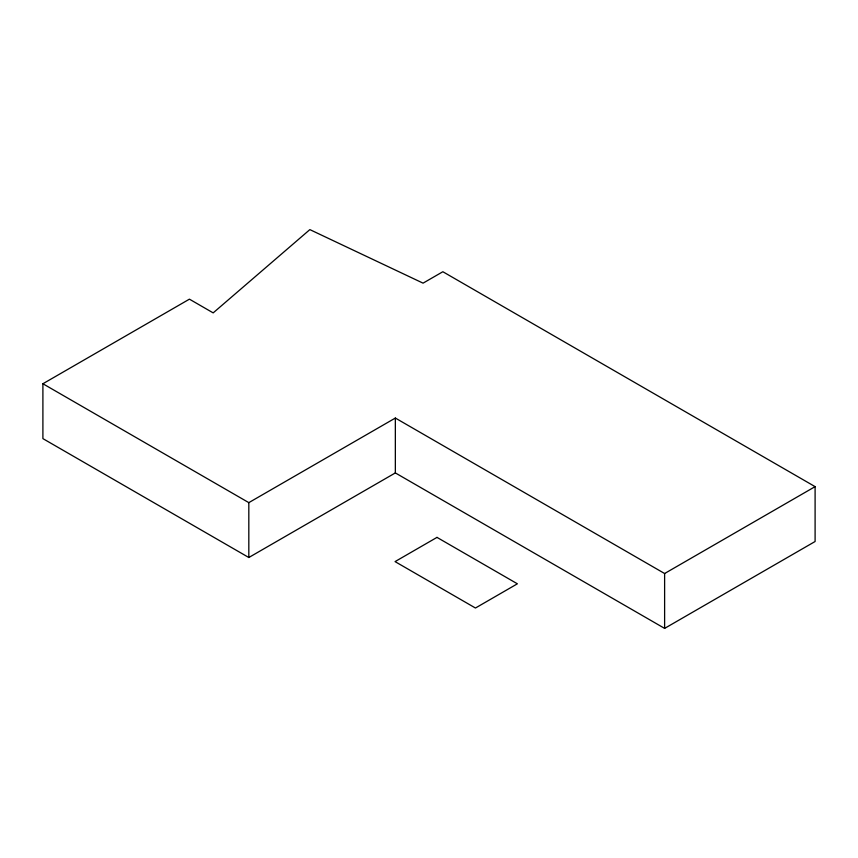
<?xml version="1.0" encoding="UTF-8"?>
<svg xmlns="http://www.w3.org/2000/svg" width="858" height="858" viewBox="0 0 858 858"><rect width="100%" height="100%" fill="white"/><g stroke="black" fill="none" stroke-linecap="round" stroke-linejoin="round"><path stroke-width="1.29" d="M42.9 383.751L189.425 299.163L213.17 312.88L309.856 229.612L423.058 283.151L442.857 271.729L815.1 486.636L815.1 541.505L664.618 628.388L395.345 472.919L248.82 557.507L42.9 438.62L42.9 383.751L248.82 502.638L395.345 418.05L664.618 573.519L815.1 486.636M664.618 573.519L664.618 628.388M395.345 418.05L395.345 472.919M248.82 502.638L248.82 557.507M436.99 537.387L395.055 561.604L475.45 608.022L517.385 583.805L436.99 537.387"/></g></svg>
